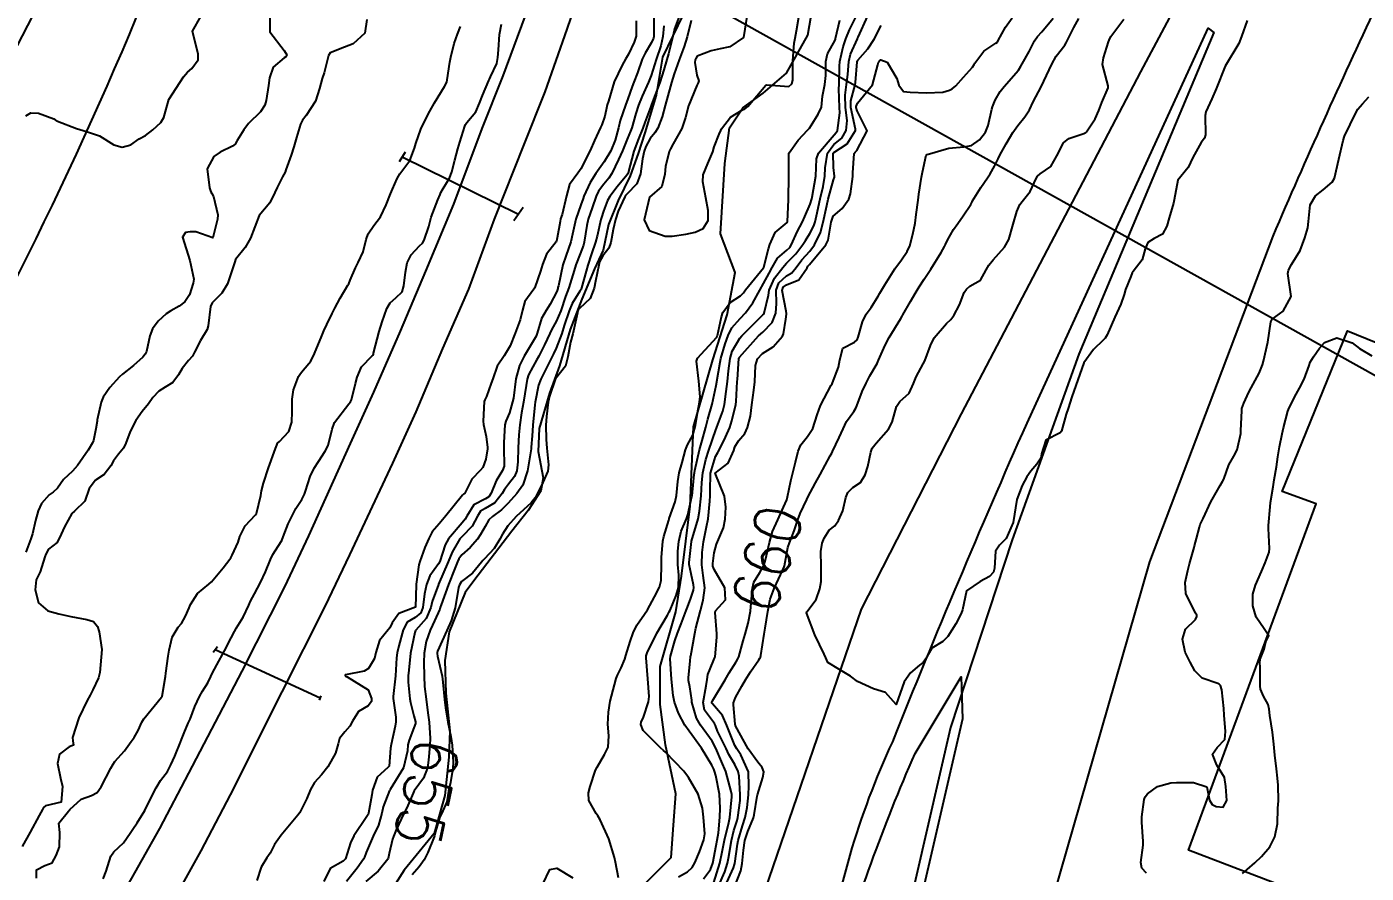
# Model space of a CAD drawing. Header units: metres. Extents: x 292545 to 299085, y 7450245 to 7463078.
# Drawn here: x 296393.6 to 296510.3, y 7459623.5 to 7459697.3 of the extents above; entities that cross this region are included whole.
import ezdxf
from ezdxf.enums import TextEntityAlignment as Align

# ---------------------------------------------------------------- set-up
doc = ezdxf.new("R2010")
doc.units = ezdxf.units.M
doc.linetypes.add('CONTINUO', pattern=[0])
for name, color, linetype in [('Area Verde e Lazer', 94, 'Continuous'), ('Cotas', 45, 'Continuous'), ('Curvas de Nivel 1m', 11, 'Continuous'), ('Curvas de Nivel 5m', 15, 'Continuous'), ('Edificações', 30, 'Continuous'), ('Hidrografia', 140, 'Continuous'), ('Linha Férrea', 20, 'Continuous'), ('Pórtico', 62, 'Continuous'), ('TEXTO', 45, 'Continuous'), ('Vias Primárias', 230, 'Continuous')]:
    doc.layers.add(name, color=color, linetype=linetype)
doc.styles.add('Style-STANDARD', font='STANDARD.shx')

msp = doc.modelspace()

# ---------------------------------------------------------------- linework, layer by layer
at = {"layer": 'Area Verde e Lazer'}
msp.add_lwpolyline([(296447.18, 7459537.39), (296455.61, 7459578.92), (296458.55, 7459593.19, -0.020931), (296463.89, 7459614.53, -0.030843), (296470.96, 7459633.97), (296474.99, 7459640.63), (296475.09, 7459636.98), (296469.14, 7459611.19), (296464.6, 7459579.02), (296462.56, 7459547.51), (296462.04, 7459540.88, -0.375679), (296453.26, 7459532.31, -0.400466)], format="xyb", close=True, dxfattribs=at)
at = {"layer": 'Curvas de Nivel 1m', "flags": 128}
for points, elevation in [([(296423.2, 7459697.95), (296423.01, 7459696.76), (296421.99, 7459695.83), (296421.26, 7459695.52), (296419.99, 7459695.04), (296419.86, 7459694.8), (296419.47, 7459693.3), (296419.3, 7459692.81), (296419.07, 7459691.94), (296418.71, 7459690.82), (296417.92, 7459689.57), (296417.59, 7459689.16), (296417.41, 7459688.83), (296417.08, 7459687.66), (296416.84, 7459686.84), (296416.6, 7459686.12), (296416.15, 7459684.85), (296416.07, 7459684.64), (296415.85, 7459684.22), (296415.38, 7459683.31), (296415.18, 7459682.86), (296414.73, 7459681.96), (296413.81, 7459680.87), (296413.05, 7459678.88), (296412.6, 7459678.07), (296411.76, 7459677.01), (296411.73, 7459676.94), (296411.71, 7459676.9), (296411.23, 7459675.42), (296411.05, 7459674.91), (296410.56, 7459674.09), (296409.73, 7459673.25), (296409.57, 7459672.92), (296409.37, 7459671.25), (296409.27, 7459670.93), (296408.71, 7459669.97), (296408.19, 7459668.94), (296408, 7459668.61), (296407.66, 7459668.23), (296407.09, 7459667.52), (296406.78, 7459666.96), (296406.3, 7459666.3), (296405.63, 7459665.88), (296405.06, 7459665.55), (296404.54, 7459664.98), (296404.17, 7459664.44), (296403.61, 7459663.78), (296403.06, 7459663), (296402.57, 7459662.03), (296402.19, 7459661.01), (296402, 7459660.58), (296401.56, 7459660.04), (296401.12, 7459659.46), (296400.89, 7459659.03), (296400.3, 7459658.27), (296399.54, 7459657.78), (296399.01, 7459657.05), (296398.62, 7459655.95), (296397.71, 7459655.07), (296397.5, 7459654.88), (296396.86, 7459653.71), (296396.56, 7459653.08), (296396.21, 7459652.35), (296395.47, 7459651.77), (296395.22, 7459651.34), (296395.15, 7459651.09), (296394.73, 7459649.81), (296394.39, 7459649.1), (296394.3, 7459648.23), (296394.58, 7459647.1), (296395.4, 7459646.39), (296396.35, 7459646.13), (296397.4, 7459645.9), (296398.81, 7459645.63), (296399.39, 7459645.46), (296399.73, 7459645.04), (296399.86, 7459644.56), (296400.09, 7459643.03), (296400.04, 7459642.35), (296399.92, 7459641.03), (296399.82, 7459640.55), (296399.32, 7459639.5), (296399.08, 7459639.04), (296398.84, 7459638.58), (296398.1, 7459637.06), (296397.56, 7459635.35), (296397.58, 7459635.07), (296397.65, 7459634.68), (296397.26, 7459634.53), (296396.43, 7459633.9), (296396.24, 7459633.08), (296396.51, 7459631.8), (296396.69, 7459631.08), (296396.55, 7459629.73), (296395.2, 7459629.39), (296395.03, 7459629.26), (296394.94, 7459629.09), (296394.65, 7459628.56), (296393.85, 7459627.11), (296393.16, 7459625.84)], 658), ([(296414.73, 7459698.14), (296414.74, 7459696.86), (296415.99, 7459695.25), (296416.23, 7459694.85), (296416.14, 7459694.69), (296415.98, 7459694.6), (296415.03, 7459693.8), (296414.72, 7459692.86), (296414.62, 7459692.18), (296414.41, 7459690.87), (296414.3, 7459690.49), (296413.92, 7459689.89), (296412.88, 7459688.89), (296412.47, 7459688.33), (296411.89, 7459687.41), (296411.71, 7459687.08), (296411.5, 7459686.9), (296410.42, 7459686.37), (296409.87, 7459686), (296409.28, 7459684.93), (296409.48, 7459683.28), (296409.61, 7459682.92), (296409.7, 7459682.79), (296409.83, 7459682.51), (296410.21, 7459680.92), (296410.19, 7459680.53), (296409.79, 7459678.92), (296408.29, 7459679.43), (296407.8, 7459679.43), (296407.39, 7459679.37), (296407.12, 7459678.96), (296407.76, 7459676.95), (296408.11, 7459675.31), (296408.06, 7459674.95), (296407.73, 7459673.94), (296407.35, 7459673.33), (296406.85, 7459672.96), (296406.13, 7459672.55), (296405.71, 7459672.3), (296405.02, 7459671.66), (296404.52, 7459670.98), (296404.29, 7459670.38), (296404.01, 7459668.99), (296403.89, 7459668.77), (296403.67, 7459668.51), (296402.86, 7459667.79), (296401.9, 7459667.02), (296401.64, 7459666.79), (296400.8, 7459665.86), (296400.22, 7459665.03), (296400.05, 7459664.6), (296399.71, 7459663.04), (296399.7, 7459662.94), (296399.59, 7459662.25), (296399.38, 7459661.24), (296399.3, 7459661.04), (296398.91, 7459660.39), (296397.97, 7459659.06), (296397.55, 7459658.58), (296396.77, 7459657.85), (296396.23, 7459657.08), (296395.87, 7459656.75), (296395.52, 7459656.5), (296394.85, 7459655.76), (296394.57, 7459655.1), (296394.33, 7459654.26), (296394.05, 7459653.1), (296393.92, 7459652.66), (296393.47, 7459651.52)], 659), ([(296393.49, 7459689.54), (296393.92, 7459689.8), (296394.59, 7459689.77), (296395.91, 7459689.29), (296396.04, 7459689.21), (296396.25, 7459689.08), (296397.9, 7459688.43), (296398.77, 7459688.18), (296399.89, 7459687.79), (296401.15, 7459687.03), (296401.88, 7459686.81), (296402.62, 7459687.01), (296403.36, 7459687.53), (296403.9, 7459687.83), (296404.56, 7459688.33), (296405.25, 7459688.98), (296405.5, 7459689.39), (296405.93, 7459690.97), (296407.21, 7459692.95), (296407.56, 7459693.34), (296407.96, 7459693.67), (296408.49, 7459694.42), (296408.51, 7459694.93), (296408, 7459696.94), (296408.74, 7459698.21)], 659), ([(296446.66, 7459697.84), (296446.65, 7459696.48), (296446.5, 7459695.98), (296445.98, 7459694.91), (296445.82, 7459694.64), (296445.73, 7459694.49), (296445.43, 7459693.96), (296444.73, 7459692.51), (296444.25, 7459690.83), (296444.14, 7459690.52), (296444.1, 7459690.35), (296443.92, 7459689.52), (296443.68, 7459688.75), (296443.56, 7459688.52), (296443.02, 7459687.4), (296442.65, 7459686.53), (296442.39, 7459686.02), (296441.87, 7459684.95), (296441.59, 7459684.54), (296440.84, 7459683.56), (296440.58, 7459682.56), (296440.21, 7459680.96), (296440.08, 7459680.57), (296440.03, 7459680.35), (296439.79, 7459678.9), (296439.72, 7459678.63), (296439.68, 7459678.57), (296438.85, 7459677.5), (296438.5, 7459676.58), (296438.34, 7459676.01), (296437.82, 7459674.59), (296437.8, 7459674.53), (296437.74, 7459674.45), (296436.97, 7459673.35), (296436.75, 7459672.6), (296436.54, 7459671.76), (296436.13, 7459670.61), (296435.68, 7459669.49), (296435.15, 7459668.63), (296434.56, 7459667.73), (296434.16, 7459666.63), (296434.04, 7459666.23), (296433.63, 7459665.09), (296433.48, 7459664.79), (296433.43, 7459664.64), (296433.33, 7459662.92), (296433.36, 7459662.64), (296433.59, 7459661.59), (296433.7, 7459660.64), (296433.7, 7459660.51), (296433.56, 7459659.61), (296433.31, 7459658.88), (296433.07, 7459658.64), (296432.34, 7459657.86), (296431.72, 7459656.66), (296431.62, 7459656.56), (296431.52, 7459656.47), (296430.09, 7459654.68), (296429.5, 7459653.98), (296428.9, 7459653.28), (296428.61, 7459652.7), (296428.26, 7459651.92), (296427.8, 7459650.71), (296427.73, 7459650.42), (296427.49, 7459648.71), (296427.49, 7459648.65), (296427.42, 7459646.71), (296425.98, 7459646.15), (296425.39, 7459645.36), (296425.21, 7459644.92), (296425.04, 7459644.74), (296424.31, 7459643.81), (296423.98, 7459642.75), (296423.86, 7459642.25), (296423.34, 7459641.38), (296422.97, 7459641.13), (296421.33, 7459640.82), (296421.3, 7459640.81), (296421.29, 7459640.78), (296421.3, 7459640.75), (296421.33, 7459640.7), (296421.47, 7459640.64), (296423.32, 7459639.51), (296423.6, 7459638.76), (296423.59, 7459638.48), (296423.31, 7459638.12), (296422.46, 7459637.61), (296421.95, 7459636.77), (296421.72, 7459636.35), (296421.28, 7459635.84), (296420.8, 7459635.26), (296420.69, 7459634.79), (296420.45, 7459633.98), (296419.79, 7459632.8), (296419.24, 7459632.1), (296418.62, 7459631.42), (296418.28, 7459630.82), (296417.98, 7459630.05), (296417.36, 7459628.83), (296417.3, 7459628.72), (296417.19, 7459628.57), (296415.72, 7459626.85), (296415.16, 7459626.02), (296414.76, 7459625.26), (296414.49, 7459624.87), (296413.98, 7459624.04), (296413.6, 7459622.88)], 659), ([(296448.19, 7459698.3), (296448.19, 7459696.47), (296448.16, 7459696.31), (296448, 7459695.95), (296447.44, 7459695.02), (296447.19, 7459694.48), (296446.78, 7459693.3), (296446.47, 7459692.48), (296446.32, 7459692.11), (296445.94, 7459691.03), (296445.74, 7459690.49), (296445.27, 7459689.14), (296445.11, 7459688.5), (296444.82, 7459687.43), (296444.44, 7459686.51), (296443.87, 7459685.53), (296443.45, 7459684.94), (296443.15, 7459684.53), (296442.66, 7459683.73), (296442.11, 7459682.54), (296442.04, 7459682.33), (296441.83, 7459681.79), (296441.4, 7459680.55), (296441.12, 7459679.23), (296440.97, 7459678.55), (296440.52, 7459677.31), (296440.28, 7459676.56), (296439.9, 7459674.72), (296439.85, 7459674.57), (296439.83, 7459674.49), (296439.74, 7459674.23), (296439.18, 7459673.12), (296438.81, 7459672.58), (296438.41, 7459671.88), (296438.03, 7459670.59), (296437.94, 7459670.34), (296437.69, 7459669.9), (296436.89, 7459668.6), (296436.49, 7459667.78), (296436.19, 7459666.61), (296435.96, 7459664.94), (296435.9, 7459664.62), (296435.61, 7459663.67), (296435.3, 7459662.93), (296435.23, 7459662.62), (296435.12, 7459661.08), (296435.12, 7459660.62), (296435.16, 7459659.02), (296435.02, 7459658.63), (296434.45, 7459657.72), (296434.02, 7459656.64), (296433.82, 7459656.34), (296433.52, 7459656.17), (296432.51, 7459655.65), (296431.91, 7459654.66), (296431.77, 7459654.39), (296431.5, 7459654.06), (296430.31, 7459652.68), (296430.02, 7459652.14), (296429.56, 7459650.69), (296429.45, 7459650.48), (296428.68, 7459649.46), (296428.39, 7459648.7), (296428.23, 7459647.89), (296428.06, 7459646.7), (296427.89, 7459646.22), (296427.4, 7459645.81), (296426.71, 7459645.4), (296426.35, 7459644.73), (296425.98, 7459643.34), (296425.84, 7459642.73), (296425.79, 7459642.3), (296425.68, 7459640.73), (296425.5, 7459638.92), (296425.5, 7459638.74), (296425.71, 7459637.14), (296425.73, 7459636.73), (296425.67, 7459636.35), (296425.32, 7459634.74), (296425.26, 7459634.42), (296425.13, 7459632.86), (296425.01, 7459632.74), (296424.1, 7459631.89), (296423.69, 7459630.76), (296423.62, 7459630.35), (296423.33, 7459628.76), (296423.3, 7459628.65), (296423.19, 7459628.47), (296422.06, 7459626.78), (296421.78, 7459626.16), (296421.34, 7459624.79), (296421.14, 7459624.57), (296420, 7459623.94), (296419.44, 7459622.81)], 658), ([(296450.49, 7459698.44), (296450.01, 7459697.12), (296449.88, 7459696.57), (296449.85, 7459696.45), (296449.48, 7459694.96), (296449.33, 7459694.46), (296449.06, 7459693.56), (296448.73, 7459692.46), (296447.99, 7459690.53), (296447.97, 7459690.47), (296447.96, 7459690.44), (296447.93, 7459690.37), (296447.42, 7459688.97), (296447.23, 7459688.48), (296446.85, 7459687.53), (296446.47, 7459686.48), (296445.95, 7459684.58), (296445.93, 7459684.5), (296445.91, 7459684.45), (296445.86, 7459684.38), (296445, 7459683.35), (296444.36, 7459682.51), (296444.17, 7459682.18), (296443.82, 7459681.23), (296443.64, 7459680.69), (296443.59, 7459680.52), (296443.25, 7459679.07), (296443.11, 7459678.53), (296442.77, 7459677.53), (296442.44, 7459676.53), (296442.29, 7459676), (296441.91, 7459674.54), (296441.86, 7459674.42), (296441.74, 7459674.26), (296441.08, 7459673.19), (296440.82, 7459672.55), (296440.4, 7459671.26), (296440.17, 7459670.56), (296439.68, 7459669.29), (296439.45, 7459668.8), (296439.34, 7459668.57), (296438.79, 7459667.45), (296438.35, 7459666.58), (296438.16, 7459666.07), (296437.87, 7459664.59), (296437.84, 7459664.36), (296437.65, 7459662.59), (296437.65, 7459662.55), (296437.59, 7459661.65), (296437.52, 7459660.65), (296437.52, 7459660.59), (296437.51, 7459660.53), (296437.18, 7459658.6), (296436.78, 7459657.35), (296436.27, 7459656.61), (296435.51, 7459655.79), (296434.92, 7459655.21), (296434.15, 7459654.63), (296433.81, 7459654.32), (296433.49, 7459653.75), (296433.1, 7459653.04), (296432.83, 7459652.65), (296432.2, 7459651.93), (296431.46, 7459651.28), (296431.2, 7459650.92), (296431.09, 7459650.67), (296430.86, 7459650.08), (296430.32, 7459648.68), (296429.66, 7459646.93), (296429.59, 7459646.69), (296429.55, 7459646.55), (296429.41, 7459646.23), (296428.93, 7459645.15), (296428.71, 7459644.7), (296428.36, 7459643.71), (296428.19, 7459642.7), (296428.17, 7459641.88), (296428.18, 7459640.7), (296428.22, 7459639.8), (296428.35, 7459638.7), (296428.5, 7459637.5), (296428.62, 7459636.7), (296428.71, 7459635.26), (296428.68, 7459634.7), (296428.57, 7459633.37), (296428.48, 7459632.7), (296428.12, 7459631.82), (296427.32, 7459630.71), (296427.28, 7459630.65), (296427.22, 7459630.5), (296426.68, 7459629.23), (296426.43, 7459628.72), (296425.75, 7459627.31), (296425.51, 7459626.73), (296425.43, 7459626.48), (296425.15, 7459625.25), (296425.06, 7459624.82), (296425.03, 7459624.74), (296424.17, 7459623.71), (296423.12, 7459622.81)], 656), ([(296450.36, 7459623.21), (296451.14, 7459623.64), (296451.53, 7459624.03), (296451.77, 7459624.42), (296452.18, 7459625.39), (296452.55, 7459626.42), (296452.63, 7459626.97), (296452.54, 7459628.42), (296452.44, 7459629.18), (296452.06, 7459630.42), (296451.23, 7459631.86), (296450.8, 7459632.43), (296449.26, 7459634.06), (296449.04, 7459634.23), (296448.77, 7459634.46), (296447.28, 7459635.95), (296447.08, 7459636.48), (296447.09, 7459636.68), (296447.3, 7459637.14), (296447.73, 7459638.47), (296447.78, 7459638.93), (296447.69, 7459640.47), (296447.53, 7459642.3), (296447.54, 7459642.48), (296447.62, 7459642.73), (296448.47, 7459644.46), (296449.4, 7459646.01), (296449.55, 7459646.3), (296449.62, 7459646.45), (296450.14, 7459647.73), (296450.35, 7459648.44), (296450.37, 7459649.51), (296450.3, 7459650.44), (296450.3, 7459651.61), (296450.38, 7459652.44), (296450.58, 7459653.35), (296451.04, 7459654.43), (296451.17, 7459654.77), (296451.52, 7459656.37), (296451.53, 7459656.43), (296451.71, 7459658.27), (296451.73, 7459658.43), (296451.77, 7459658.64), (296452.18, 7459660.42), (296452.42, 7459661.25), (296452.73, 7459662.41), (296452.9, 7459663.11), (296453.27, 7459664.41), (296453.64, 7459666.03), (296453.69, 7459666.35), (296453.7, 7459666.4), (296453.99, 7459668.08), (296454.05, 7459668.4), (296454.42, 7459669.66), (296454.69, 7459670.39), (296455.01, 7459671.08), (296455.71, 7459671.89), (296456.2, 7459672.37), (296456.84, 7459673.25), (296457.44, 7459674.35), (296457.75, 7459674.94), (296458.26, 7459675.84), (296458.52, 7459676.34), (296458.97, 7459677.14), (296459.78, 7459677.85), (296460.04, 7459678.07), (296460.2, 7459678.33), (296460.69, 7459679.43), (296461.14, 7459680.32), (296461.35, 7459680.78), (296461.83, 7459681.85), (296461.96, 7459682.31), (296462, 7459682.47), (296462.32, 7459684.3), (296462.38, 7459685.8), (296462.55, 7459686.3), (296463.9, 7459687.89), (296464.1, 7459688.08), (296464.2, 7459688.28), (296464.4, 7459689.8), (296464.39, 7459690.28), (296464.32, 7459691.9), (296464.34, 7459692.28), (296464.38, 7459693.87), (296464.41, 7459694.28), (296464.71, 7459695.55), (296464.94, 7459696.27), (296465.24, 7459697.04), (296465.86, 7459698.26)], 656), ([(296456.32, 7459698.38), (296456, 7459696.38), (296454.82, 7459695.56), (296453.99, 7459695.38), (296453.19, 7459695.2), (296451.98, 7459694.74), (296451.85, 7459694.54), (296451.8, 7459694.42), (296451.76, 7459694.21), (296451.96, 7459693.09), (296452.12, 7459692.59), (296452.07, 7459692.42), (296451.95, 7459692.2), (296451.21, 7459690.43), (296450.95, 7459689.4), (296450.63, 7459688.44), (296449.89, 7459687.1), (296449.65, 7459686.68), (296449.54, 7459686.45), (296449.21, 7459685.12), (296449.16, 7459684.46), (296448.91, 7459683.4), (296447.83, 7459682.47), (296447.37, 7459680.48), (296447.8, 7459679.56), (296449.19, 7459679.06), (296449.79, 7459679.05), (296450.98, 7459679.24), (296451.8, 7459679.42), (296452.49, 7459679.72), (296452.92, 7459680.41), (296452.93, 7459681.3), (296452.73, 7459682.41), (296452.48, 7459683.79), (296452.5, 7459684.41), (296452.91, 7459685.38), (296453.34, 7459686.41), (296453.45, 7459686.84), (296453.9, 7459687.94), (296454.04, 7459688.26), (296454.1, 7459688.4), (296454.87, 7459689.44), (296455.93, 7459690.07), (296456.14, 7459690.17), (296456.39, 7459690.37), (296457.95, 7459692.22), (296458.05, 7459692.25), (296459.95, 7459692.1), (296460.22, 7459692.33), (296460.3, 7459692.67), (296460.3, 7459694.33), (296460.44, 7459695.88), (296460.52, 7459696.32), (296460.64, 7459696.95), (296460.85, 7459698.32)], 654), ([(296452.52, 7459623.03), (296453.14, 7459623.84), (296453.35, 7459624.41), (296453.62, 7459625.95), (296453.71, 7459626.4), (296453.83, 7459627.05), (296453.95, 7459628.4), (296453.98, 7459629.18), (296453.91, 7459630.4), (296453.6, 7459632.04), (296453.5, 7459632.41), (296453.42, 7459632.59), (296453.25, 7459632.95), (296452.35, 7459634.42), (296451.29, 7459635.91), (296450.91, 7459636.43), (296450.35, 7459637.48), (296450, 7459638.44), (296449.89, 7459639.01), (296449.75, 7459640.45), (296449.61, 7459642.2), (296449.64, 7459642.45), (296450.03, 7459643.79), (296450.25, 7459644.44), (296450.57, 7459645.26), (296451.01, 7459646.43), (296451.12, 7459646.72), (296451.42, 7459647.51), (296451.65, 7459648.21), (296451.68, 7459648.43), (296451.65, 7459648.65), (296451.44, 7459649.63), (296451.29, 7459650.43), (296451.29, 7459650.6), (296451.47, 7459652.43), (296451.48, 7459652.46), (296452.05, 7459654.42), (296452.17, 7459655.08), (296452.32, 7459656.42), (296452.38, 7459657.58), (296452.46, 7459658.42), (296452.73, 7459659.58), (296452.99, 7459660.41), (296453.59, 7459662.16), (296453.66, 7459662.33), (296453.69, 7459662.4), (296454.21, 7459663.8), (296454.35, 7459664.39), (296454.51, 7459665.52), (296454.61, 7459666.39), (296454.72, 7459667.33), (296454.85, 7459668.39), (296455.04, 7459669.02), (296455.69, 7459670.17), (296455.86, 7459670.38), (296457.71, 7459672.19), (296457.79, 7459672.27), (296457.82, 7459672.35), (296458.18, 7459673.91), (296458.26, 7459674.34), (296458.71, 7459675.39), (296459.45, 7459676.33), (296459.59, 7459676.5), (296459.77, 7459676.69), (296460.56, 7459677.53), (296461.18, 7459678.32), (296461.41, 7459678.69), (296461.8, 7459679.29), (296462.15, 7459679.96), (296462.25, 7459680.3), (296462.36, 7459680.84), (296462.69, 7459682.3), (296462.95, 7459683.4), (296463.11, 7459684.29), (296463.13, 7459685.02), (296463.33, 7459686.29), (296463.89, 7459687.04), (296464.57, 7459687.6), (296464.96, 7459688.27), (296465.04, 7459689.15), (296464.89, 7459690.27), (296464.87, 7459691.35), (296465, 7459692.27), (296465.09, 7459693.14), (296465.18, 7459694.27), (296465.34, 7459694.91), (296465.94, 7459696.26), (296465.96, 7459696.3), (296466, 7459696.39), (296466.85, 7459698.25)], 657), ([(296453.84, 7459622.4), (296454.38, 7459623.63), (296454.61, 7459624.39), (296454.7, 7459624.83), (296454.97, 7459626.38), (296455.18, 7459627.24), (296455.46, 7459628.11), (296455.52, 7459628.38), (296455.72, 7459629.86), (296455.73, 7459630.37), (296455.63, 7459631.99), (296455.56, 7459632.38), (296455.25, 7459633.01), (296454.74, 7459633.87), (296454.49, 7459634.39), (296453.76, 7459635.92), (296453.56, 7459636.4), (296453.48, 7459636.58), (296453.3, 7459636.81), (296452.62, 7459637.73), (296452.51, 7459638.41), (296452.77, 7459639.85), (296452.84, 7459640.41), (296452.9, 7459640.85), (296453.36, 7459641.97), (296453.5, 7459642.26), (296453.53, 7459642.4), (296453.68, 7459644.1), (296453.68, 7459644.4), (296453.54, 7459646.26), (296453.58, 7459646.4), (296454.45, 7459647.36), (296454.38, 7459648.39), (296453.45, 7459650.01), (296453.35, 7459650.3), (296453.34, 7459650.4), (296453.34, 7459650.51), (296453.47, 7459651.46), (296453.66, 7459652.22), (296453.74, 7459652.4), (296454.27, 7459653.62), (296454.42, 7459654.39), (296454.48, 7459655.42), (296454.37, 7459656.39), (296453.55, 7459658.4), (296454.69, 7459659.26), (296455.17, 7459660.38), (296455.27, 7459660.69), (296455.58, 7459661.22), (296456.12, 7459661.85), (296456.37, 7459662.37), (296456.61, 7459663.37), (296456.75, 7459664.36), (296456.91, 7459665.64), (296457, 7459666.36), (296457.07, 7459667.77), (296457.24, 7459668.36), (296457.67, 7459668.82), (296458.6, 7459669.42), (296459.42, 7459670.33), (296459.49, 7459670.54), (296459.71, 7459671.81), (296459.77, 7459672.27), (296459.76, 7459672.33), (296459.72, 7459672.51), (296459.39, 7459674.33), (296459.46, 7459674.61), (296459.75, 7459674.82), (296460.82, 7459675.25), (296461.55, 7459676.31), (296461.63, 7459676.45), (296461.77, 7459676.6), (296463.19, 7459678.29), (296463.38, 7459678.7), (296463.64, 7459680.28), (296463.82, 7459680.81), (296464.62, 7459681.47), (296465.18, 7459682.27), (296465.35, 7459682.76), (296465.54, 7459684.26), (296465.55, 7459684.57), (296465.66, 7459686.26), (296465.75, 7459686.39), (296465.89, 7459686.52), (296466.78, 7459688.25), (296465.93, 7459689.97), (296465.82, 7459690.26), (296465.82, 7459690.37), (296465.94, 7459690.64), (296467.25, 7459692.24), (296467.73, 7459693.99), (296467.79, 7459694.23), (296467.86, 7459694.35), (296467.98, 7459694.43), (296468.52, 7459694.22), (296469.37, 7459692.8), (296469.56, 7459692.21), (296469.95, 7459691.67), (296470.54, 7459691.61), (296471.95, 7459691.56), (296473.38, 7459691.6), (296473.95, 7459691.79), (296474.2, 7459691.91), (296474.5, 7459692.15), (296475.18, 7459692.93), (296475.97, 7459693.8), (296476.1, 7459694.01), (296476.17, 7459694.14), (296476.94, 7459695.17), (296478, 7459695.89), (296478.13, 7459695.98), (296478.21, 7459696.11), (296478.85, 7459697.27), (296479.42, 7459698.1)], 659), ([(296455.26, 7459622.38), (296455.77, 7459623.74), (296455.89, 7459624.37), (296456.01, 7459625.52), (296456.14, 7459626.37), (296456.38, 7459627.17), (296456.87, 7459628.36), (296456.94, 7459628.61), (296457.21, 7459630.25), (296457.24, 7459630.36), (296457.71, 7459631.88), (296457.79, 7459632.35), (296457.64, 7459632.75), (296457.25, 7459633.21), (296456.42, 7459634.37), (296455.31, 7459636.36), (296455.31, 7459636.38), (296455.29, 7459636.52), (296455.14, 7459638.21), (296455.13, 7459638.38), (296455.32, 7459638.84), (296455.87, 7459639.83), (296456.18, 7459640.37), (296456.63, 7459641.08), (296457.36, 7459642.13), (296457.45, 7459642.27), (296457.48, 7459642.36), (296457.51, 7459642.5), (296457.82, 7459644.35), (296457.91, 7459644.88), (296458.13, 7459646.35), (296458.34, 7459647.42), (296458.68, 7459648.34), (296459.45, 7459649.96), (296459.56, 7459650.22), (296459.59, 7459650.33), (296459.89, 7459651.91), (296460.02, 7459652.32), (296460.43, 7459653.38), (296460.74, 7459654.32), (296460.95, 7459654.87), (296461.52, 7459656.11), (296461.62, 7459656.31), (296462.29, 7459657.55), (296462.69, 7459658.29), (296463.57, 7459659.9), (296463.7, 7459660.15), (296463.76, 7459660.28), (296464.35, 7459661.5), (296464.7, 7459662.27), (296464.98, 7459662.89), (296465.62, 7459663.76), (296465.81, 7459664.07), (296465.89, 7459664.26), (296466.36, 7459665.53), (296466.69, 7459666.25), (296467.02, 7459666.87), (296467.66, 7459667.97), (296467.79, 7459668.24), (296468.35, 7459669.56), (296468.7, 7459670.22), (296469.71, 7459671.88), (296469.83, 7459672.09), (296469.9, 7459672.21), (296470.57, 7459673.36), (296471.06, 7459674.2), (296471.31, 7459674.63), (296471.75, 7459675.31), (296472.34, 7459676.18), (296473.23, 7459677.62), (296473.53, 7459678.16), (296473.62, 7459678.33), (296473.79, 7459678.72), (296474.32, 7459679.64), (296474.68, 7459680.15), (296475.15, 7459680.82), (296475.83, 7459681.82), (296475.93, 7459682.04), (296475.98, 7459682.14), (296476.68, 7459683.3), (296477.26, 7459684.13), (296477.5, 7459684.49), (296477.87, 7459685.15), (296478.19, 7459685.8), (296478.36, 7459686.11), (296478.9, 7459687.11), (296479.48, 7459688.1), (296479.91, 7459688.69), (296480.53, 7459689.47), (296480.92, 7459690.08), (296481.25, 7459690.76), (296481.95, 7459692.07), (296482.88, 7459694.06), (296483.27, 7459694.76), (296484, 7459695.72), (296484.12, 7459695.92), (296484.18, 7459696.04), (296484.79, 7459697.26), (296485.22, 7459698.03)], 661), ([(296499.89, 7459697.85), (296499.41, 7459696.45), (296499.16, 7459695.86), (296497.97, 7459693.88), (296497.2, 7459691.89), (296496.81, 7459691.02), (296496.3, 7459689.9), (296496.23, 7459689.58), (296496.26, 7459687.9), (296496.19, 7459687.61), (296495.9, 7459687.22), (296495.16, 7459685.91), (296494.75, 7459685.03), (296493.85, 7459683.93), (296493.54, 7459682.22), (296493.48, 7459681.93), (296493.1, 7459680.66), (296492.89, 7459679.94), (296492.52, 7459679.22), (296491.8, 7459678.86), (296491.24, 7459678.51), (296491.01, 7459677.96), (296490.74, 7459676.99), (296489.97, 7459675.97), (296489.88, 7459675.85), (296489.76, 7459675.54), (296489.31, 7459674.41), (296489.18, 7459673.98), (296488.88, 7459673.14), (296488.38, 7459671.99), (296487.7, 7459670.46), (296487.53, 7459670.16), (296487.36, 7459670), (296486.5, 7459669.19), (296485.66, 7459668.02), (296484.96, 7459666.03), (296484.63, 7459665.04), (296484.29, 7459664.04), (296484.13, 7459663.53), (296483.71, 7459662.05), (296483.59, 7459661.92), (296482.36, 7459661.28), (296481.99, 7459660.07), (296481.93, 7459659.71), (296481.56, 7459659.17), (296481.05, 7459658.58), (296480.71, 7459658.08), (296480.29, 7459657.33), (296479.83, 7459656.09), (296479.5, 7459654.1), (296478.89, 7459652.69), (296478.31, 7459652.11), (296477.98, 7459651.61), (296477.87, 7459650.12), (296477.79, 7459649.78), (296477.45, 7459649.39), (296476.63, 7459648.94), (296475.43, 7459648.14), (296475.08, 7459646.47), (296474.97, 7459646.15), (296474.51, 7459645.26), (296473.83, 7459644.16), (296473.38, 7459643.72), (296472.42, 7459643.13), (296471.86, 7459642.19), (296471.66, 7459641.88), (296471.36, 7459641.67), (296470.56, 7459640.98), (296470.02, 7459640.2), (296469.31, 7459638.22), (296468.39, 7459639.29), (296467.33, 7459639.6), (296465.94, 7459640.25), (296465.34, 7459640.7), (296464.32, 7459641.3), (296463.36, 7459641.88), (296463.18, 7459642.29), (296463.03, 7459642.63), (296462.22, 7459644.3), (296461.5, 7459646.22), (296461.52, 7459646.31), (296462.34, 7459647.38), (296462.67, 7459648.3), (296462.78, 7459648.96), (296462.77, 7459650.3), (296462.76, 7459651.58), (296462.88, 7459652.29), (296463.03, 7459652.74), (296463.49, 7459653.42), (296463.96, 7459653.81), (296464.28, 7459654.27), (296464.67, 7459655.11), (296464.94, 7459656.27), (296465.09, 7459656.7), (296465.54, 7459657.16), (296466.22, 7459657.57), (296466.62, 7459658.25), (296466.84, 7459658.97), (296467.1, 7459660.24), (296467.23, 7459660.59), (296467.58, 7459661), (296468.66, 7459662.22), (296468.97, 7459662.85), (296469.35, 7459664.21), (296469.63, 7459664.65), (296470.46, 7459665.38), (296470.83, 7459666.2), (296471.05, 7459666.79), (296471.66, 7459667.92), (296471.81, 7459668.19), (296472.32, 7459669.54), (296472.63, 7459670.18), (296473.71, 7459671.43), (296474.08, 7459671.79), (296474.34, 7459672.15), (296474.82, 7459673.06), (296475.25, 7459674.14), (296475.43, 7459674.45), (296475.74, 7459674.69), (296476.67, 7459675.21), (296477.17, 7459676.13), (296477.38, 7459676.52), (296477.77, 7459677), (296478.74, 7459678.11), (296479.13, 7459678.77), (296479.5, 7459680.09), (296479.82, 7459681.2), (296480.09, 7459681.83), (296480.3, 7459682.09), (296480.98, 7459682.94), (296481.52, 7459684.07), (296481.64, 7459684.29), (296481.86, 7459684.48), (296482.79, 7459685.14), (296483.32, 7459686.05), (296483.89, 7459687.19), (296484.35, 7459687.58), (296485.66, 7459688.02), (296485.83, 7459688.09), (296485.9, 7459688.15), (296486.65, 7459689.28), (296486.98, 7459690.01), (296487.24, 7459690.7), (296487.79, 7459692), (296487.78, 7459692.17), (296487.29, 7459694.01), (296487.38, 7459694.61), (296487.82, 7459696), (296487.87, 7459696.14), (296488.01, 7459696.45), (296489.15, 7459697.98)], 663), ([(296394.42, 7459623.1), (296394.41, 7459623.82), (296395.14, 7459624.21), (296395.79, 7459624.44), (296396.14, 7459625.08), (296396.41, 7459625.83), (296396.45, 7459627.08), (296396.37, 7459627.88), (296397.19, 7459628.94), (296397.26, 7459629), (296397.32, 7459629.07), (296398.3, 7459629.97), (296399.21, 7459630.3), (296399.7, 7459630.56), (296400.06, 7459631.04), (296400.9, 7459632.69), (296401.08, 7459633.02), (296401.25, 7459633.25), (296402.07, 7459634.2), (296402.67, 7459635.01), (296402.91, 7459635.36), (296403.28, 7459635.95), (296403.59, 7459636.69), (296403.77, 7459636.99), (296405.31, 7459638.87), (296405.35, 7459638.93), (296405.36, 7459638.97), (296405.64, 7459640.67), (296405.68, 7459640.97), (296405.89, 7459642.43), (296405.97, 7459642.96), (296406.23, 7459644.11), (296406.75, 7459644.96), (296407.04, 7459645.3), (296407.4, 7459645.93), (296407.7, 7459646.65), (296407.83, 7459646.95), (296408.45, 7459647.92), (296409.43, 7459648.72), (296409.66, 7459648.93), (296410.68, 7459650.15), (296411.26, 7459650.9), (296411.34, 7459651.02), (296411.46, 7459651.24), (296411.98, 7459652.39), (296412.14, 7459652.89), (296412.58, 7459653.81), (296413.5, 7459654.76), (296413.58, 7459654.88), (296413.95, 7459656.45), (296414.03, 7459656.87), (296414.19, 7459657.52), (296414.62, 7459658.86), (296415.25, 7459660.54), (296415.34, 7459660.85), (296415.41, 7459661.02), (296415.58, 7459661.17), (296416.4, 7459662.04), (296416.65, 7459662.84), (296416.7, 7459663.76), (296416.69, 7459664.84), (296416.8, 7459665.67), (296417.25, 7459666.83), (296417.4, 7459667.08), (296417.65, 7459667.37), (296418.32, 7459668.16), (296418.63, 7459668.82), (296419.26, 7459670.38), (296419.44, 7459670.8), (296419.7, 7459671.37), (296420.18, 7459672.32), (296420.4, 7459672.79), (296420.87, 7459673.64), (296421.55, 7459674.78), (296421.62, 7459674.91), (296421.75, 7459675.23), (296422.22, 7459676.31), (296422.44, 7459676.77), (296422.86, 7459677.69), (296423.15, 7459678.77), (296423.3, 7459679.26), (296423.81, 7459679.98), (296424.39, 7459680.75), (296424.88, 7459681.8), (296425.27, 7459682.74), (296425.43, 7459683.14), (296425.85, 7459684.08), (296426.08, 7459684.5), (296426.25, 7459684.73), (296426.94, 7459685.66), (296427.36, 7459686.72), (296427.46, 7459687.14), (296427.9, 7459688.38), (296428.05, 7459688.71), (296428.67, 7459689.95), (296429.09, 7459690.69), (296429.95, 7459692.11), (296430.15, 7459692.48), (296430.2, 7459692.68), (296430.42, 7459694.23), (296430.5, 7459694.67), (296430.8, 7459695.86), (296431.1, 7459696.67), (296431.35, 7459697.33)], 658), ([(296400.22, 7459623.03), (296400.47, 7459623.69), (296400.89, 7459625.02), (296401.16, 7459625.38), (296402, 7459626.18), (296402.58, 7459627.01), (296402.81, 7459627.37), (296403.18, 7459627.91), (296403.85, 7459628.99), (296404.3, 7459629.89), (296404.83, 7459630.98), (296405.23, 7459631.6), (296405.82, 7459632.38), (296406.13, 7459632.96), (296406.47, 7459633.74), (296406.97, 7459634.95), (296407.05, 7459635.17), (296407.27, 7459635.75), (296407.64, 7459636.59), (296407.79, 7459636.95), (296408.2, 7459638.05), (296408.62, 7459638.94), (296408.87, 7459639.38), (296409.33, 7459640.11), (296409.61, 7459640.66), (296409.72, 7459640.92), (296410.11, 7459641.68), (296410.78, 7459642.91), (296411.37, 7459644.03), (296411.67, 7459644.6), (296411.85, 7459644.9), (296412.43, 7459645.85), (296412.92, 7459646.88), (296413.07, 7459647.23), (296413.42, 7459647.88), (296413.94, 7459648.87), (296414.37, 7459649.79), (296414.81, 7459650.86), (296415.01, 7459651.31), (296415.47, 7459652.02), (296415.79, 7459652.53), (296415.91, 7459652.85), (296416.34, 7459653.99), (296416.77, 7459654.84), (296417.02, 7459655.33), (296417.52, 7459656.11), (296417.77, 7459656.58), (296417.85, 7459656.83), (296418.26, 7459658.11), (296418.6, 7459658.82), (296418.97, 7459659.41), (296419.57, 7459660.31), (296419.82, 7459660.81), (296420.16, 7459662.23), (296420.39, 7459662.8), (296421.62, 7459664.43), (296421.78, 7459664.62), (296421.85, 7459664.78), (296422.2, 7459666.22), (296422.34, 7459666.77), (296422.74, 7459667.68), (296423.67, 7459668.63), (296423.74, 7459668.69), (296423.77, 7459668.76), (296423.78, 7459668.87), (296424.27, 7459670.75), (296424.54, 7459671.59), (296424.95, 7459672.74), (296425.22, 7459673.24), (296425.73, 7459673.69), (296426.27, 7459674.19), (296426.43, 7459674.72), (296426.55, 7459675.93), (296426.72, 7459676.72), (296427.07, 7459677.42), (296427.79, 7459678.22), (296428.04, 7459678.46), (296428.2, 7459678.71), (296428.59, 7459679.91), (296428.81, 7459680.7), (296429.37, 7459682.23), (296429.57, 7459682.68), (296429.65, 7459682.87), (296429.84, 7459683.2), (296430.41, 7459684.11), (296430.6, 7459684.67), (296430.85, 7459685.69), (296431.12, 7459686.67), (296431.3, 7459687.25), (296431.72, 7459688.66), (296431.78, 7459688.79), (296431.91, 7459688.97), (296432.68, 7459689.89), (296433.02, 7459690.65), (296433.26, 7459691.32), (296433.83, 7459692.64), (296433.87, 7459692.73), (296433.96, 7459692.94), (296434.51, 7459694.1), (296434.62, 7459694.63), (296434.67, 7459695.31), (296434.76, 7459696.63), (296434.92, 7459697.53)], 659), ([(296449.08, 7459697.39), (296448.98, 7459696.46), (296448.8, 7459695.65), (296448.4, 7459694.47), (296447.96, 7459693.05), (296447.74, 7459692.47), (296447.17, 7459691.25), (296446.87, 7459690.48), (296446.64, 7459689.76), (296446.28, 7459688.49), (296446.18, 7459688.2), (296445.89, 7459687.5), (296445.46, 7459686.5), (296445.11, 7459685.73), (296444.55, 7459684.51), (296444.28, 7459684.1), (296443.85, 7459683.59), (296443.39, 7459682.98), (296443.17, 7459682.53), (296442.83, 7459681.52), (296442.49, 7459680.53), (296442.36, 7459679.98), (296442.14, 7459678.54), (296442.06, 7459678.26), (296441.77, 7459677.52), (296441.4, 7459676.55), (296441.26, 7459676.05), (296440.78, 7459674.55), (296440.49, 7459673.8), (296440.09, 7459672.56), (296439.7, 7459671.63), (296439.31, 7459670.96), (296439.13, 7459670.58), (296438.68, 7459669.58), (296438.17, 7459668.59), (296437.99, 7459668.26), (296437.66, 7459667.68), (296437.28, 7459666.97), (296437.16, 7459666.6), (296437.08, 7459666.04), (296436.84, 7459664.6), (296436.66, 7459663.65), (296436.52, 7459662.61), (296436.45, 7459661.75), (296436.39, 7459660.61), (296436.35, 7459659.39), (296436.25, 7459658.61), (296436.06, 7459658.1), (296435.54, 7459657.43), (296435.18, 7459656.98), (296434.98, 7459656.63), (296434.34, 7459655.81), (296433.51, 7459655.31), (296433.09, 7459655.07), (296432.83, 7459654.65), (296432.37, 7459653.78), (296431.49, 7459652.88), (296431.29, 7459652.66), (296430.63, 7459651.5), (296430.28, 7459650.68), (296429.43, 7459648.71), (296429.43, 7459648.7), (296428.89, 7459647.22), (296428.76, 7459646.7), (296428.36, 7459645.74), (296427.45, 7459644.71), (296427.42, 7459644.67), (296427.38, 7459644.52), (296427, 7459642.72), (296426.84, 7459641.22), (296426.8, 7459640.72), (296426.79, 7459640.18), (296426.93, 7459638.72), (296427, 7459638.4), (296427.3, 7459637.24), (296427.42, 7459636.71), (296427.42, 7459636.58), (296427.29, 7459636.2), (296426.87, 7459635.11), (296426.78, 7459634.72), (296426.74, 7459634.2), (296426.38, 7459632.72), (296425.22, 7459630.82), (296425.19, 7459630.77), (296425.17, 7459630.74), (296424.63, 7459629.32), (296424.49, 7459628.75), (296424.21, 7459627.72), (296423.76, 7459626.75), (296423.58, 7459626.35), (296423.15, 7459625.33), (296422.99, 7459624.92), (296422.91, 7459624.76), (296422.34, 7459623.97), (296421.42, 7459622.79)], 657), ([(296453.43, 7459622.71), (296453.96, 7459624.4), (296454.16, 7459625.39), (296454.35, 7459626.39), (296454.73, 7459627.93), (296454.82, 7459628.39), (296455, 7459630.17), (296455, 7459630.38), (296454.94, 7459630.66), (296454.46, 7459632.39), (296454.11, 7459633.25), (296453.59, 7459634.41), (296453.27, 7459635.02), (296452.28, 7459636.42), (296451.92, 7459637.04), (296451.52, 7459638.43), (296451.5, 7459638.61), (296451.33, 7459639.78), (296451.23, 7459640.33), (296451.21, 7459640.43), (296451.21, 7459640.55), (296451.36, 7459642.04), (296451.4, 7459642.4), (296451.4, 7459642.43), (296451.41, 7459642.48), (296451.77, 7459644.42), (296451.86, 7459644.89), (296452.26, 7459646.42), (296452.51, 7459647.32), (296452.63, 7459648.41), (296452.5, 7459649.47), (296452.38, 7459650.42), (296452.41, 7459651.48), (296452.53, 7459652.41), (296452.8, 7459653.72), (296452.93, 7459654.41), (296453.07, 7459655.96), (296453.11, 7459656.41), (296453.11, 7459656.82), (296453.15, 7459658.41), (296453.57, 7459659.84), (296453.77, 7459660.19), (296453.9, 7459660.4), (296454.45, 7459661.53), (296454.82, 7459662.39), (296455.01, 7459662.97), (296455.34, 7459664.38), (296455.37, 7459664.64), (296455.47, 7459666.38), (296455.48, 7459666.55), (296455.61, 7459668.38), (296455.62, 7459668.43), (296455.67, 7459668.52), (296457.33, 7459670.36), (296457.7, 7459670.69), (296458.51, 7459671.53), (296458.82, 7459672.34), (296458.88, 7459673.19), (296458.87, 7459674.34), (296459.09, 7459675), (296459.76, 7459675.6), (296460.21, 7459675.87), (296460.59, 7459676.32), (296461.1, 7459676.99), (296461.78, 7459677.76), (296462.2, 7459678.3), (296462.72, 7459679.37), (296462.96, 7459680.29), (296463.27, 7459681.73), (296463.4, 7459682.29), (296463.85, 7459683.98), (296463.93, 7459684.2), (296463.94, 7459684.28), (296463.86, 7459685.04), (296463.83, 7459686.28), (296463.88, 7459686.36), (296465.04, 7459687.12), (296465.78, 7459688.26), (296465.78, 7459688.38), (296465.37, 7459690.27), (296465.36, 7459690.84), (296465.74, 7459692.26), (296465.78, 7459692.44), (296465.91, 7459694.26), (296465.92, 7459694.31), (296465.98, 7459694.41), (296466.85, 7459695.39), (296467.4, 7459696.24), (296468.01, 7459697.43)], 658), ([(296491.14, 7459623.52), (296490.73, 7459623.96), (296490.64, 7459624.47), (296490.85, 7459625.96), (296490.85, 7459626.28), (296490.72, 7459627.96), (296490.72, 7459628.44), (296490.93, 7459629.96), (296491, 7459630.17), (296491.22, 7459630.43), (296492.09, 7459631.08), (296493.24, 7459631.41), (296493.74, 7459631.42), (296495.23, 7459631.42), (296496.39, 7459631.06), (296496.63, 7459629.89), (296496.84, 7459629.52), (296497.21, 7459629.33), (296497.81, 7459629.27), (296498.13, 7459629.87), (296498.03, 7459631.07), (296497.91, 7459631.87), (296497.25, 7459632.95), (296496.89, 7459633.89), (296497.27, 7459634.49), (296497.96, 7459635.19), (296498, 7459635.87), (296497.88, 7459637.29), (296497.86, 7459637.87), (296497.7, 7459639.51), (296497.58, 7459639.88), (296497.46, 7459640.01), (296497.33, 7459640.07), (296495.98, 7459640.54), (296495.35, 7459641.16), (296494.92, 7459641.91), (296494.5, 7459642.78), (296494.26, 7459643.92), (296494.52, 7459644.79), (296495.4, 7459645.65), (296495.51, 7459645.91), (296495.51, 7459646.01), (296495.41, 7459646.19), (296494.56, 7459647.92), (296494.49, 7459648.87), (296494.72, 7459649.92), (296494.87, 7459650.5), (296495.28, 7459651.91), (296495.32, 7459652.07), (296495.48, 7459652.7), (296495.73, 7459653.68), (296495.81, 7459653.91), (296496.06, 7459654.45), (296496.72, 7459655.89), (296497.54, 7459657.33), (296497.76, 7459657.66), (296497.87, 7459657.88), (296498.31, 7459659.12), (296498.74, 7459659.87), (296499.02, 7459660.42), (296499.34, 7459661.86), (296499.36, 7459662.1), (296499.42, 7459663.86), (296499.44, 7459664.03), (296499.62, 7459664.49), (296500.03, 7459665.46), (296500.24, 7459665.85), (296500.94, 7459667.12), (296501.22, 7459667.84), (296501.33, 7459668.17), (296501.69, 7459669.83), (296501.95, 7459671.59), (296502.09, 7459671.83), (296503.02, 7459672.52), (296503.73, 7459673.81), (296503.45, 7459675.81), (296503.49, 7459676.09), (296503.77, 7459676.58), (296504.52, 7459677.8), (296504.93, 7459678.92), (296505.18, 7459679.79), (296505.25, 7459680.35), (296505.4, 7459681.79), (296505.84, 7459682.57), (296506.52, 7459683.1), (296507.31, 7459683.77), (296507.5, 7459684.12), (296507.88, 7459685.76), (296508.26, 7459687.39), (296508.39, 7459687.76), (296508.88, 7459688.78), (296509.35, 7459689.75), (296509.54, 7459690.13), (296509.94, 7459690.6), (296510.49, 7459691.19)], 663), ([(296499.49, 7459623.5), (296499.91, 7459623.85), (296500.56, 7459624.43), (296501.15, 7459624.98), (296501.87, 7459625.83), (296502.31, 7459626.69), (296502.53, 7459627.82), (296502.57, 7459629.19), (296502.62, 7459629.82), (296502.61, 7459631.2), (296502.53, 7459631.82), (296502.44, 7459632.63), (296502.31, 7459633.82), (296502.22, 7459634.78), (296502.1, 7459635.83), (296501.88, 7459637.26), (296501.82, 7459637.83), (296501.72, 7459638.23), (296501.32, 7459638.96), (296501.06, 7459639.57), (296501.03, 7459639.84), (296501.03, 7459641.52), (296500.99, 7459641.84), (296501.03, 7459642.17), (296501.37, 7459643.06), (296501.53, 7459643.69), (296501.59, 7459643.84), (296501.78, 7459644.23), (296501.39, 7459644.82), (296500.69, 7459645.85), (296500.38, 7459646.82), (296500.39, 7459647.85), (296500.63, 7459648.64), (296501.16, 7459649.83), (296501.46, 7459650.57), (296501.8, 7459651.5), (296501.85, 7459651.83), (296501.75, 7459653.58), (296501.76, 7459653.83), (296501.89, 7459655.46), (296501.92, 7459655.83), (296502.15, 7459657.22), (296502.25, 7459657.82), (296502.44, 7459658.95), (296502.56, 7459659.82), (296502.72, 7459660.68), (296502.95, 7459661.82), (296503.07, 7459662.34), (296503.45, 7459663.81), (296503.49, 7459663.94), (296503.62, 7459664.21), (296504.17, 7459665.27), (296504.45, 7459665.8), (296504.86, 7459666.59), (296505.3, 7459667.79), (296505.39, 7459668.06), (296505.67, 7459668.55), (296506.19, 7459669.28), (296506.63, 7459669.78), (296507.7, 7459670.18), (296509.04, 7459669.75), (296509.69, 7459669.27), (296510.77, 7459668.63)], 664)]:
    msp.add_lwpolyline(points, dxfattribs=dict(at, elevation=elevation))
at = {"layer": 'Curvas de Nivel 5m', "flags": 128}
for points, elevation in [([(296451.44, 7459697.85), (296451.11, 7459696.43), (296450.84, 7459695.59), (296450.4, 7459694.44), (296449.96, 7459693.2), (296449.73, 7459692.45), (296449.64, 7459692.14), (296449.2, 7459690.46), (296448.93, 7459689.45), (296448.55, 7459688.46), (296448.3, 7459688.06), (296447.89, 7459687.57), (296447.49, 7459686.87), (296447.35, 7459686.48), (296447.2, 7459685.81), (296447.05, 7459684.48), (296446.73, 7459683.61), (296445.84, 7459682.71), (296445.73, 7459682.6), (296445.67, 7459682.5), (296445.09, 7459681.24), (296444.86, 7459680.51), (296444.67, 7459679.64), (296444.44, 7459678.51), (296444.27, 7459678.02), (296443.77, 7459677.35), (296443.48, 7459676.81), (296443.4, 7459676.52), (296443.13, 7459675.14), (296443.01, 7459674.53), (296442.64, 7459673.62), (296441.72, 7459672.75), (296441.62, 7459672.63), (296441.59, 7459672.54), (296441.54, 7459672.37), (296441.15, 7459670.55), (296440.95, 7459669.82), (296440.72, 7459668.55), (296440.5, 7459667.71), (296439.64, 7459666.63), (296439.62, 7459666.6), (296439.61, 7459666.57), (296439.11, 7459665.1), (296439, 7459664.58), (296438.84, 7459663.34), (296438.8, 7459662.58), (296438.82, 7459661.34), (296438.87, 7459660.58), (296439.01, 7459659.12), (296438.95, 7459658.58), (296438.53, 7459657.59), (296438.03, 7459656.58), (296437.85, 7459656.25), (296437.52, 7459655.82), (296436.21, 7459654.61), (296435.49, 7459653.81), (296435.02, 7459653.09), (296434.77, 7459652.63), (296434.28, 7459651.82), (296433.46, 7459650.94), (296433.3, 7459650.79), (296433.18, 7459650.64), (296432.4, 7459649.69), (296431.44, 7459648.96), (296431.26, 7459648.66), (296431.19, 7459648.43), (296430.89, 7459646.67), (296430.55, 7459645.51), (296430.15, 7459644.68), (296429.36, 7459642.89), (296429.32, 7459642.73), (296429.32, 7459642.69), (296429.36, 7459642.45), (296429.77, 7459640.69), (296429.83, 7459640.18), (296429.96, 7459638.68), (296430.06, 7459637.93), (296430.26, 7459636.68), (296430.5, 7459635.45), (296430.62, 7459634.68), (296430.73, 7459633.2), (296430.7, 7459632.68), (296430.47, 7459631.44), (296430.32, 7459630.68), (296430.15, 7459629.74), (296429.69, 7459628.69), (296429.52, 7459628.36), (296429.18, 7459627.17), (296429.08, 7459626.79), (296429.05, 7459626.69), (296428.52, 7459625.33), (296428.18, 7459624.7), (296427.75, 7459624.09), (296427.13, 7459623.38)], 655), ([(296445.13, 7459623.11), (296444.85, 7459624.5), (296444.76, 7459624.89), (296444.27, 7459626.51), (296443.52, 7459628.19), (296443.33, 7459628.52), (296443.19, 7459628.73), (296442.54, 7459629.87), (296442.52, 7459630.53), (296442.66, 7459631.09), (296443.13, 7459632.52), (296443.25, 7459632.77), (296443.91, 7459633.86), (296444.22, 7459634.51), (296444.29, 7459635.5), (296444.2, 7459636.51), (296444.25, 7459637.56), (296444.41, 7459638.51), (296444.77, 7459639.95), (296444.93, 7459640.5), (296445.04, 7459640.8), (296445.35, 7459641.44), (296445.67, 7459642.18), (296445.76, 7459642.5), (296446.14, 7459643.72), (296446.41, 7459644.49), (296446.72, 7459645.16), (296447.4, 7459646.11), (296447.64, 7459646.48), (296448.25, 7459647.63), (296448.68, 7459648.46), (296448.84, 7459649.05), (296448.86, 7459650.46), (296448.86, 7459651.05), (296448.98, 7459652.46), (296449.06, 7459652.88), (296449.5, 7459654.31), (296449.53, 7459654.43), (296449.53, 7459654.45), (296450.06, 7459655.9), (296450.17, 7459656.44), (296450.3, 7459657.68), (296450.42, 7459658.44), (296450.66, 7459659.34), (296450.97, 7459660.44), (296451.13, 7459660.88), (296451.59, 7459661.7), (296451.81, 7459662.43), (296452.07, 7459663.97), (296452.16, 7459664.42), (296452.25, 7459665.04), (296452.13, 7459666.42), (296451.93, 7459668.16), (296452.01, 7459668.42), (296453.69, 7459670.26), (296453.73, 7459670.36), (296453.75, 7459670.4), (296454.09, 7459672.02), (296454.22, 7459672.39), (296454.84, 7459673.28), (296455.74, 7459673.85), (296456.01, 7459674.11), (296456.19, 7459674.37), (296457.76, 7459676.3), (296457.78, 7459676.33), (296457.79, 7459676.35), (296458.18, 7459677.95), (296458.31, 7459678.34), (296458.76, 7459679.38), (296459.81, 7459680.26), (296459.84, 7459680.3), (296459.84, 7459680.33), (296459.94, 7459682.22), (296459.94, 7459682.33), (296459.95, 7459684.23), (296459.96, 7459684.33), (296459.95, 7459686.26), (296459.98, 7459686.33), (296460.78, 7459687.44), (296461.6, 7459688.31), (296461.75, 7459688.46), (296461.91, 7459688.69), (296462.53, 7459689.69), (296462.81, 7459690.3), (296462.9, 7459691.25), (296463.09, 7459692.29), (296463.19, 7459693.05), (296463.2, 7459694.29), (296463.33, 7459694.94), (296464, 7459696.14), (296464.04, 7459696.24), (296464.04, 7459696.28), (296464.42, 7459697.88)], 655), ([(296454.41, 7459622.39), (296455.14, 7459624), (296455.24, 7459624.28), (296455.26, 7459624.38), (296455.48, 7459626.06), (296455.54, 7459626.38), (296455.92, 7459627.64), (296456.16, 7459628.37), (296456.33, 7459629.24), (296456.44, 7459630.37), (296456.49, 7459631.1), (296456.46, 7459632.37), (296455.78, 7459633.85), (296455.43, 7459634.38), (296455.27, 7459634.67), (296454.56, 7459636.39), (296454.18, 7459637.27), (296453.31, 7459638.29), (296453.26, 7459638.35), (296453.25, 7459638.4), (296453.31, 7459638.56), (296454.41, 7459640.39), (296454.75, 7459640.98), (296455.36, 7459641.95), (296455.53, 7459642.21), (296455.61, 7459642.38), (296455.98, 7459643.77), (296456.15, 7459644.37), (296456.43, 7459645.33), (296456.61, 7459646.37), (296456.68, 7459647.1), (296456.79, 7459648.37), (296456.91, 7459648.89), (296457.45, 7459649.73), (296457.79, 7459650.36), (296457.94, 7459650.83), (296458.27, 7459652.35), (296458.54, 7459653.3), (296458.99, 7459654.34), (296459.51, 7459655.43), (296459.78, 7459656.07), (296459.84, 7459656.33), (296460.13, 7459657.74), (296460.27, 7459658.32), (296460.53, 7459659.36), (296460.77, 7459660.32), (296461.02, 7459660.88), (296461.59, 7459661.58), (296462.04, 7459662.3), (296462.44, 7459663.47), (296462.73, 7459664.29), (296463.64, 7459666.06), (296463.73, 7459666.19), (296463.77, 7459666.28), (296464.29, 7459667.64), (296464.42, 7459668.27), (296464.66, 7459669.29), (296465.69, 7459669.81), (296465.92, 7459670.03), (296466.01, 7459670.26), (296466.37, 7459671.59), (296466.71, 7459672.25), (296467.13, 7459672.84), (296467.74, 7459673.82), (296467.89, 7459674.09), (296467.97, 7459674.24), (296468.34, 7459674.82), (296469.19, 7459676.22), (296469.77, 7459676.98), (296470.27, 7459677.71), (296470.5, 7459678.2), (296470.77, 7459679.22), (296470.97, 7459680.2), (296471.07, 7459680.94), (296471.23, 7459682.2), (296471.3, 7459682.73), (296471.52, 7459684.19), (296471.57, 7459684.48), (296471.88, 7459685.87), (296471.94, 7459686.13), (296472.02, 7459686.19), (296473.89, 7459686.72), (296475.21, 7459686.83), (296475.89, 7459686.97), (296476.57, 7459687.46), (296477.11, 7459688.13), (296477.33, 7459688.71), (296477.64, 7459690.12), (296477.71, 7459690.34), (296477.93, 7459690.9), (296478.38, 7459691.68), (296478.72, 7459692.11), (296479.97, 7459693.53), (296480.17, 7459693.89), (296480.28, 7459694.09), (296480.91, 7459695.16), (296481.37, 7459696.08), (296481.62, 7459696.46), (296482.01, 7459696.87), (296483, 7459698.06)], 660), ([(296438.54, 7459622.58), (296439.14, 7459623.85), (296439.75, 7459623.95), (296441.13, 7459623.12)], 655)]:
    msp.add_lwpolyline(points, dxfattribs=dict(at, elevation=elevation))
at = {"layer": 'Edificações'}
msp.add_lwpolyline([(296558.31, 7459601.24), (296494.79, 7459625.54), (296505.92, 7459655.72), (296502.96, 7459656.81), (296508.64, 7459670.8), (296518.62, 7459666.74)], dxfattribs=at)
at = {"layer": 'Hidrografia'}
for points in [[(296444.1, 7459619.29), (296449.72, 7459624.88), (296449.91, 7459627.71), (296450.11, 7459630.44), (296449.23, 7459634.72), (296448.74, 7459638.23), (296448.74, 7459641.54), (296450.11, 7459646.31), (296450.6, 7459649.43), (296451.38, 7459655.53), (296451.67, 7459662.45), (296453.33, 7459668.29), (296454.6, 7459672.19), (296455.28, 7459675.89), (296454.01, 7459679.25), (296454.4, 7459685.38), (296454.79, 7459688.5), (296455.96, 7459690.25), (296457.72, 7459691.52), (296459.77, 7459693.27), (296461.62, 7459696.58), (296462.5, 7459701.65)], [(296450.76, 7459698.37), (296448.95, 7459694.65), (296448.41, 7459691.35), (296447.43, 7459688.07), (296446.84, 7459686.26), (296446.15, 7459684.31), (296445.08, 7459682.18), (296444.24, 7459680.08), (296443.8, 7459677.83), (296443.02, 7459676.21), (296441.94, 7459673.57), (296440.91, 7459670.93), (296439.98, 7459667.75), (296439.1, 7459665.36), (296438.21, 7459662.29), (296438.12, 7459660.29), (296438.56, 7459657.99), (296438.36, 7459656.86), (296437.24, 7459655.15), (296435.82, 7459653.34), (296432.53, 7459649.02), (296431.75, 7459647.99), (296430.38, 7459644.57), (296429.99, 7459642.08), (296430.09, 7459639.21), (296430.43, 7459635.94), (296430.33, 7459633.64), (296429.99, 7459630.31), (296429.06, 7459626.99), (296426.46, 7459623.78), (296425.14, 7459621.72)]]:
    msp.add_lwpolyline(points, dxfattribs=at)
at = {"layer": 'Linha Férrea', "linetype": 'Continuous'}
for points in [[(296442.8, 7459703.49), (296440.63, 7459697.09), (296438.69, 7459691.64), (296436.87, 7459687.04), (296434.3, 7459680.55), (296432.05, 7459674.44), (296429.79, 7459669.27), (296427.45, 7459663.75), (296425.43, 7459659.26), (296421.67, 7459651.28), (296419.54, 7459646.78), (296415.78, 7459639.34), (296411.28, 7459630.37), (296408.74, 7459625.48), (296402.59, 7459614.42)], [(296436.95, 7459698.22), (296435.04, 7459693.04), (296433.22, 7459688.45), (296430.75, 7459681.86), (296428.31, 7459676.02), (296426.09, 7459670.79), (296423.78, 7459665.45), (296421.74, 7459660.98), (296418.12, 7459652.92), (296416.03, 7459648.5), (296412.3, 7459641.13), (296407.65, 7459632.24), (296405.14, 7459627.43), (296398.97, 7459616.5)]]:
    msp.add_lwpolyline(points, dxfattribs=at)
at = {"layer": 'Pórtico'}
for points in [[(296426.54, 7459686.37), (296426, 7459685.54)], [(296426.27, 7459685.96), (296436.4, 7459680.98)], [(296436.81, 7459681.57), (296436, 7459680.4)], [(296410.18, 7459643.27), (296409.8, 7459642.77)], [(296409.99, 7459643.02), (296419.12, 7459638.81)], [(296419.18, 7459638.99), (296419.04, 7459638.61)]]:
    msp.add_lwpolyline(points, dxfattribs=at)
at = {"layer": 'TEXTO', "linetype": 'CONTINUO'}
msp.add_polyline3d([(296449.91, 7459701.04, 0), (296526.78, 7459658.13, 0)], dxfattribs=at)
at = {"layer": 'Vias Primárias'}
for points, elevation in [([(296468.29, 7460078.31), (296461.32, 7459948.47), (296459.4, 7459915.27), (296447.46, 7459867.02), (296440.33, 7459838.5), (296425.87, 7459778.29), (296412.26, 7459722.58, -0.037405), (296392.16, 7459674.45, 0.005131), (296377.03, 7459648.9, -0.045955), (296355.86, 7459619, -0.007686), (296324.38, 7459583.34, -0.007423), (296297.33, 7459554.52, -0.022882), (296268.34, 7459530.76, -0.0442), (296224.92, 7459506.38, -0.015284), (296182.57, 7459490.89, 0.125896), (296161.4, 7459474.78, -0.088938), (296144.14, 7459454.14, -0.175731), (296083.2, 7459428.16, 0.005577), (296026.89, 7459424.6, -0.000699)], 684.8), ([(296663.17, 7459773.47), (296620.06, 7459820.98, 0.451706), (296612.34, 7459820.86, -0.054175), (296593.01, 7459802.67, 0.025389), (296559.85, 7459770.11, 0.000469), (296536.56, 7459740.35, 0.005062), (296511.14, 7459699.1, 0.008627), (296502.13, 7459679.07), (296491.4, 7459650.68), (296482.35, 7459619.27, 0.020956), (296477.94, 7459584.82, 0.051595), (296474.65, 7459537.24, 0.340599), (296486.24, 7459528.92), (296580.34, 7459520.42)], 674.98), ([(296423.26, 7459805.87), (296404.14, 7459726.47), (296394.06, 7459698.26), (296377.41, 7459666.11), (296357.2, 7459635.4), (296337.84, 7459611.6, -0.442638), (296320.4, 7459607.9, -0.148421), (296313.96, 7459619.36), (296304.25, 7459662.72, -0.125031)], 694.76)]:
    msp.add_lwpolyline(points, format="xyb", dxfattribs=dict(at, elevation=elevation))
msp.add_lwpolyline([(296435.39, 7459525.28), (296442.41, 7459557.49), (296447.19, 7459580.85), (296450.72, 7459598.47), (296457.54, 7459621.03), (296466.28, 7459646.54), (296475.02, 7459663.57), (296483.42, 7459679.64), (296490.63, 7459693.39), (296501.83, 7459714.41), (296507.96, 7459726.53), (296523.75, 7459755.85), (296542.42, 7459791.22), (296555.04, 7459815.04), (296567.21, 7459838.3), (296584.91, 7459872.52), (296597.89, 7459897), (296606.07, 7459912.15), (296613.46, 7459926.48), (296621.91, 7459943.64), (296629.77, 7459959.91), (296643.25, 7459988.54)], dxfattribs=at)
msp.add_lwpolyline([(296444.73, 7459529.12), (296454.81, 7459579.09), (296457.75, 7459593.36, -0.020931), (296463.11, 7459614.76, -0.075081), (296469.02, 7459634.99, -0.009078), (296480.72, 7459662.77), (296496.49, 7459697.2), (296496.99, 7459696.82), (296485.24, 7459668.77), (296479.43, 7459652.59), (296474.04, 7459636.23), (296468.13, 7459610.47), (296464.58, 7459578.49), (296463.38, 7459547.45), (296462.85, 7459540.81, -0.375679), (296453.3, 7459531.5, 0.108093)], format="xyb", close=True, dxfattribs=at)

# ---------------------------------------------------------------- texts
at = {"layer": 'Cotas', "style": 'Style-STANDARD'}
for s, rotation, p in [('660', 73.6532, (296458.09, 7459650.93, 660)), ('655', 257.9384, (296428.43, 7459630.58, 655))]:
    msp.add_text(s, height=4, rotation=rotation, dxfattribs=at).set_placement(p, align=Align.MIDDLE_CENTER)

doc.saveas('drawing.dxf')
